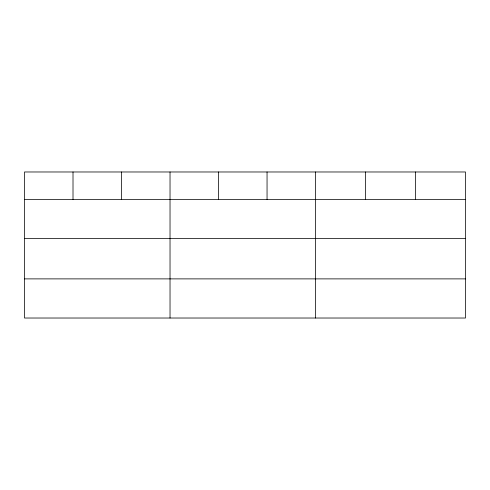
<?xml version="1.0" encoding="UTF-8"?>
<svg xmlns="http://www.w3.org/2000/svg" width="490" height="490" viewBox="0 0 490 490"><rect width="100%" height="100%" fill="white"/><g stroke="black" fill="none" stroke-linecap="round" stroke-linejoin="round"><path stroke-width="0.73" d="M465.5 238.557L465.5 171.978L24.5 171.978L24.5 318.022L465.5 318.022L465.5 238.557L24.5 238.557M24.5 199.418L465.5 199.418M24.5 278.884L465.5 278.884M415.52 171.978L415.52 199.418M365.54 171.978L365.54 199.418M315.56 171.978L315.56 318.022M267.05 171.978L267.05 199.418M218.54 171.978L218.54 199.418M170.03 171.978L170.03 318.022M121.52 171.978L121.52 199.418M73.01 171.978L73.01 199.418"/></g></svg>
